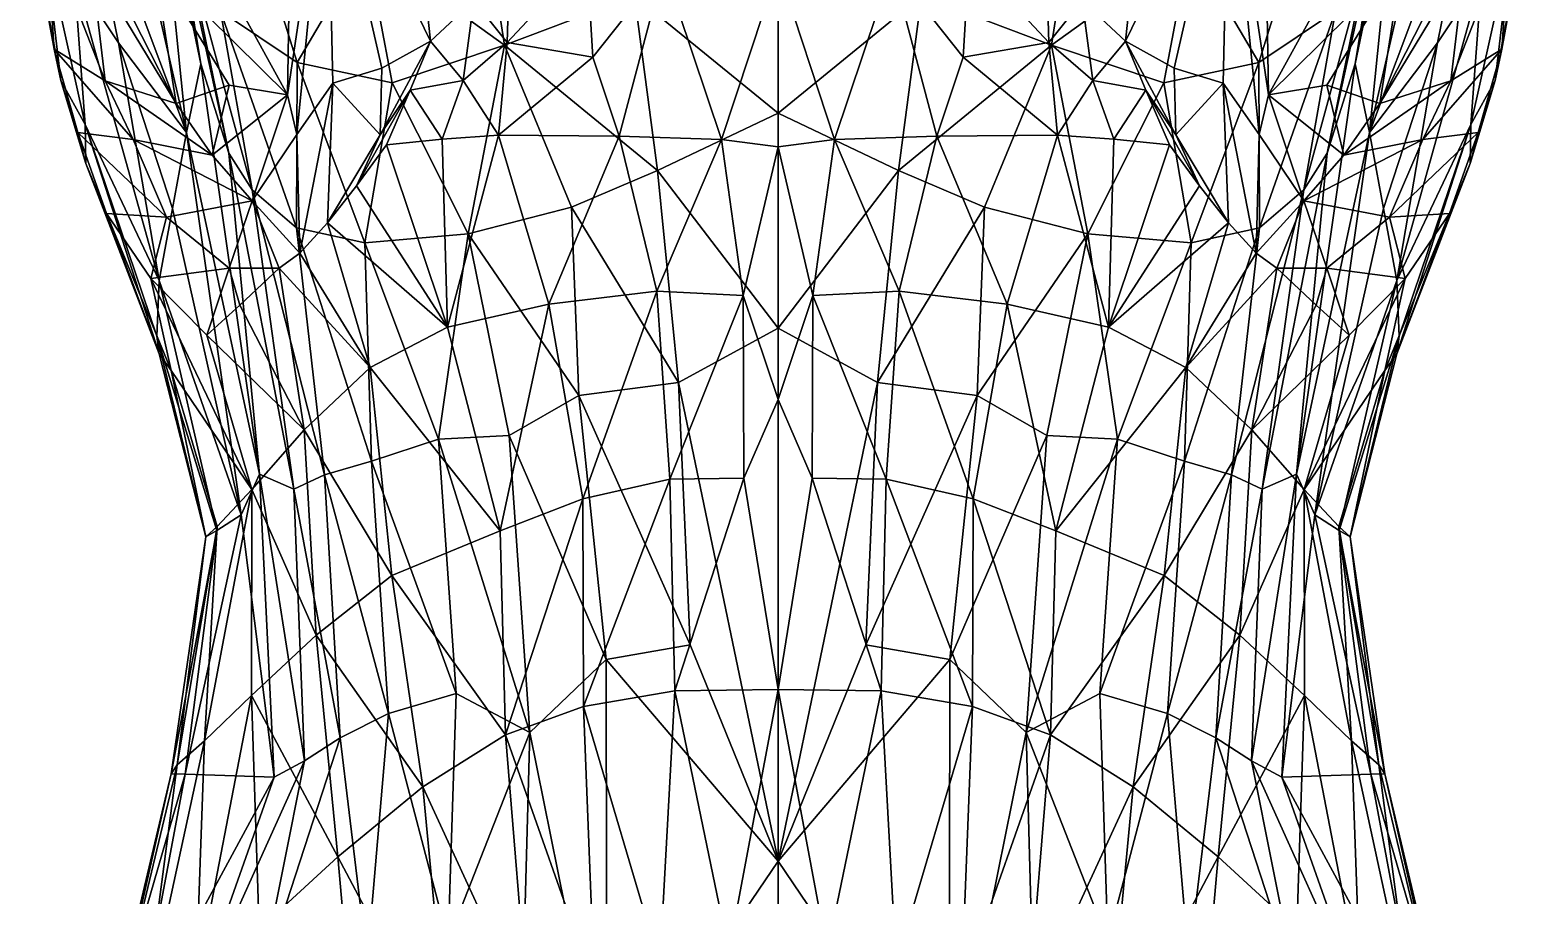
# Model space of a CAD drawing. Extents: x -0.26 to 0.26, y -1.1 to 1.11.
# Drawn here: x -0.255 to 0.255, y 0.242 to 0.537 of the extents above; entities that cross this region are included whole.
import ezdxf

# ---------------------------------------------------------------- set-up
doc = ezdxf.new("R2010")
doc.units = 0
doc.layers.add('ZEBRA$LWO', color=1, linetype='CONTINUOUS')

msp = doc.modelspace()

# ---------------------------------------------------------------- linework, layer by layer
at = {"layer": 'ZEBRA$LWO'}
for points in [[(-0.23288, 0.74376, 1.15128), (-0.1971, 0.52556, 1.19648), (-0.21416, 0.62482, 1.23123)], [(-0.23288, 0.74376, 1.15128), (-0.21123, 0.59322, 1.15407), (-0.1971, 0.52556, 1.19648)], [(0.1971, 0.52556, 1.19648), (0.23288, 0.74376, 1.15128), (0.21416, 0.62482, 1.23123)], [(0.21123, 0.59322, 1.15407), (0.23288, 0.74376, 1.15128), (0.1971, 0.52556, 1.19648)], [(-0.202, 0.50211, 1.14493), (-0.23572, 0.6481, 1.08867), (-0.23914, 0.601, 1.08037)], [(-0.23572, 0.6481, 1.08867), (-0.202, 0.50211, 1.14493), (-0.21123, 0.59322, 1.15407)], [(0.23572, 0.6481, 1.08867), (0.202, 0.50211, 1.14493), (0.23914, 0.601, 1.08037)], [(0.202, 0.50211, 1.14493), (0.23572, 0.6481, 1.08867), (0.21123, 0.59322, 1.15407)], [(-0.21416, 0.62482, 1.23123), (-0.18752, 0.49498, 1.24735), (-0.20634, 0.58072, 1.27645)], [(-0.18752, 0.49498, 1.24735), (-0.21416, 0.62482, 1.23123), (-0.1971, 0.52556, 1.19648)], [(0.18752, 0.49498, 1.24735), (0.21416, 0.62482, 1.23123), (0.20634, 0.58072, 1.27645)], [(0.21416, 0.62482, 1.23123), (0.18752, 0.49498, 1.24735), (0.1971, 0.52556, 1.19648)], [(-0.15401, 0.60572, 0.7185), (-0.1274, 0.61604, 0.71835), (-0.11869, 0.53322, 0.80679)], [(-0.11869, 0.53322, 0.80679), (-0.1274, 0.61604, 0.71835), (-0.1039, 0.54699, 0.80159)], [(0.1274, 0.61604, 0.71835), (0.11869, 0.53322, 0.80679), (0.1039, 0.54699, 0.80159)], [(0.1274, 0.61604, 0.71835), (0.15401, 0.60572, 0.7185), (0.11869, 0.53322, 0.80679)], [(-0.18979, 0.55551, 0.8123), (-0.16589, 0.61255, 0.73331), (-0.16745, 0.51495, 0.83256)], [(-0.16745, 0.51495, 0.83256), (-0.16589, 0.61255, 0.73331), (-0.15401, 0.60572, 0.7185)], [(0.16589, 0.61255, 0.73331), (0.16745, 0.51495, 0.83256), (0.15401, 0.60572, 0.7185)], [(0.16589, 0.61255, 0.73331), (0.18979, 0.55551, 0.8123), (0.16745, 0.51495, 0.83256)], [(-0.16745, 0.51495, 0.83256), (-0.15401, 0.60572, 0.7185), (-0.16428, 0.50141, 0.84129)], [(-0.15201, 0.51886, 0.80941), (-0.16428, 0.50141, 0.84129), (-0.15401, 0.60572, 0.7185)], [(-0.11869, 0.53322, 0.80679), (-0.13529, 0.52408, 0.80636), (-0.15401, 0.60572, 0.7185)], [(-0.13529, 0.52408, 0.80636), (-0.15201, 0.51886, 0.80941), (-0.15401, 0.60572, 0.7185)], [(0.13529, 0.52408, 0.80636), (0.11869, 0.53322, 0.80679), (0.15401, 0.60572, 0.7185)], [(0.15201, 0.51886, 0.80941), (0.13529, 0.52408, 0.80636), (0.15401, 0.60572, 0.7185)], [(0.16428, 0.50141, 0.84129), (0.15201, 0.51886, 0.80941), (0.15401, 0.60572, 0.7185)], [(0.15401, 0.60572, 0.7185), (0.16745, 0.51495, 0.83256), (0.16428, 0.50141, 0.84129)], [(-0.24032, 0.5555, 1.06598), (-0.22517, 0.53263, 1.09067), (-0.23914, 0.601, 1.08037)], [(-0.22517, 0.53263, 1.09067), (-0.202, 0.50211, 1.14493), (-0.23914, 0.601, 1.08037)], [(0.202, 0.50211, 1.14493), (0.22517, 0.53263, 1.09067), (0.23914, 0.601, 1.08037)], [(0.22517, 0.53263, 1.09067), (0.24032, 0.5555, 1.06598), (0.23914, 0.601, 1.08037)], [(-0.202, 0.50211, 1.14493), (-0.1971, 0.52556, 1.19648), (-0.21123, 0.59322, 1.15407)], [(0.1971, 0.52556, 1.19648), (0.202, 0.50211, 1.14493), (0.21123, 0.59322, 1.15407)], [(-0.10182, 0.58628, 1.36461), (-0.14064, 0.56598, 1.35357), (-0.09345, 0.53192, 1.37287)], [(-0.10182, 0.58628, 1.36461), (-0.09345, 0.53192, 1.37287), (-0.04895, 0.54876, 1.37893)], [(0.09345, 0.53192, 1.37287), (0.10182, 0.58628, 1.36461), (0.04895, 0.54876, 1.37893)], [(0.14064, 0.56598, 1.35357), (0.10182, 0.58628, 1.36461), (0.09345, 0.53192, 1.37287)], [(-0.20634, 0.58072, 1.27645), (-0.1796, 0.48251, 1.28884), (-0.19037, 0.54347, 1.31146)], [(-0.1796, 0.48251, 1.28884), (-0.20634, 0.58072, 1.27645), (-0.18752, 0.49498, 1.24735)], [(-0.16423, 0.52591, 1.33895), (-0.18061, 0.57837, 1.32867), (-0.19037, 0.54347, 1.31146)], [(-0.18061, 0.57837, 1.32867), (-0.16423, 0.52591, 1.33895), (-0.14064, 0.56598, 1.35357)], [(0.16423, 0.52591, 1.33895), (0.18061, 0.57837, 1.32867), (0.14064, 0.56598, 1.35357)], [(0.18061, 0.57837, 1.32867), (0.16423, 0.52591, 1.33895), (0.19037, 0.54347, 1.31146)], [(0.1796, 0.48251, 1.28884), (0.20634, 0.58072, 1.27645), (0.19037, 0.54347, 1.31146)], [(0.20634, 0.58072, 1.27645), (0.1796, 0.48251, 1.28884), (0.18752, 0.49498, 1.24735)], [(-0.24489, 0.51976, 1.01778), (-0.25546, 0.57595, 0.9999), (-0.24721, 0.53049, 0.9849)], [(-0.25546, 0.57595, 0.9999), (-0.24489, 0.51976, 1.01778), (-0.25045, 0.56719, 1.03293)], [(-0.25546, 0.57595, 0.9999), (-0.24999, 0.57159, 0.9703), (-0.24721, 0.53049, 0.9849)], [(0.25546, 0.57595, 0.9999), (0.24489, 0.51976, 1.01778), (0.24721, 0.53049, 0.9849)], [(0.24489, 0.51976, 1.01778), (0.25546, 0.57595, 0.9999), (0.25045, 0.56719, 1.03293)], [(0.24999, 0.57159, 0.9703), (0.25546, 0.57595, 0.9999), (0.24721, 0.53049, 0.9849)], [(-0.25045, 0.56719, 1.03293), (-0.24489, 0.51976, 1.01778), (-0.23664, 0.50485, 1.04937)], [(-0.24032, 0.5555, 1.06598), (-0.25045, 0.56719, 1.03293), (-0.23664, 0.50485, 1.04937)], [(-0.24999, 0.57159, 0.9703), (-0.22973, 0.51966, 0.933), (-0.24721, 0.53049, 0.9849)], [(-0.23453, 0.55998, 0.91784), (-0.22973, 0.51966, 0.933), (-0.24999, 0.57159, 0.9703)], [(0, 0.5682, 1.38035), (-0.04895, 0.54876, 1.37893), (0, 0.50861, 1.38298)], [(0.04895, 0.54876, 1.37893), (0, 0.5682, 1.38035), (0, 0.50861, 1.38298)], [(0.22973, 0.51966, 0.933), (0.24999, 0.57159, 0.9703), (0.24721, 0.53049, 0.9849)], [(0.22973, 0.51966, 0.933), (0.23453, 0.55998, 0.91784), (0.24999, 0.57159, 0.9703)], [(0.24489, 0.51976, 1.01778), (0.25045, 0.56719, 1.03293), (0.23664, 0.50485, 1.04937)], [(0.25045, 0.56719, 1.03293), (0.24032, 0.5555, 1.06598), (0.23664, 0.50485, 1.04937)], [(-0.13176, 0.51904, 1.36022), (-0.14064, 0.56598, 1.35357), (-0.16423, 0.52591, 1.33895)], [(-0.14064, 0.56598, 1.35357), (-0.13176, 0.51904, 1.36022), (-0.09345, 0.53192, 1.37287)], [(-0.09247, 0.53276, 0.83039), (-0.1039, 0.54699, 0.80159), (-0.09154, 0.56374, 0.7991)], [(-0.06531, 0.56194, 0.8328), (-0.09247, 0.53276, 0.83039), (-0.09154, 0.56374, 0.7991)], [(0.09247, 0.53276, 0.83039), (0.06531, 0.56194, 0.8328), (0.09154, 0.56374, 0.7991)], [(0.1039, 0.54699, 0.80159), (0.09247, 0.53276, 0.83039), (0.09154, 0.56374, 0.7991)], [(0.13176, 0.51904, 1.36022), (0.14064, 0.56598, 1.35357), (0.09345, 0.53192, 1.37287)], [(0.14064, 0.56598, 1.35357), (0.13176, 0.51904, 1.36022), (0.16423, 0.52591, 1.33895)], [(-0.23453, 0.55998, 0.91784), (-0.22034, 0.54094, 0.86971), (-0.2055, 0.51197, 0.88309)], [(-0.22973, 0.51966, 0.933), (-0.23453, 0.55998, 0.91784), (-0.2055, 0.51197, 0.88309)], [(-0.22034, 0.54094, 0.86971), (-0.21307, 0.55994, 0.83324), (-0.2055, 0.51197, 0.88309)], [(-0.21307, 0.55994, 0.83324), (-0.1874, 0.51817, 0.85076), (-0.2055, 0.51197, 0.88309)], [(-0.16745, 0.51495, 0.83256), (-0.21307, 0.55994, 0.83324), (-0.18979, 0.55551, 0.8123)], [(-0.21307, 0.55994, 0.83324), (-0.16745, 0.51495, 0.83256), (-0.1874, 0.51817, 0.85076)], [(-0.09247, 0.53276, 0.83039), (-0.06531, 0.56194, 0.8328), (-0.06324, 0.52783, 0.85205)], [(-0.06324, 0.52783, 0.85205), (-0.06531, 0.56194, 0.8328), (-0.03898, 0.55842, 0.86664)], [(-0.03898, 0.55842, 0.86664), (-0.05427, 0.50083, 0.85065), (-0.06324, 0.52783, 0.85205)], [(-0.03898, 0.55842, 0.86664), (-0.01929, 0.49972, 0.8494), (-0.05427, 0.50083, 0.85065)], [(-0.03898, 0.55842, 0.86664), (0, 0.55826, 0.86749), (-0.01929, 0.49972, 0.8494)], [(0, 0.49713, 0.84956), (-0.01929, 0.49972, 0.8494), (0, 0.55826, 0.86749)], [(0, 0.55826, 0.86749), (0.03898, 0.55842, 0.86664), (0.01929, 0.49972, 0.8494)], [(0.01929, 0.49972, 0.8494), (0, 0.49713, 0.84956), (0, 0.55826, 0.86749)], [(0.01929, 0.49972, 0.8494), (0.03898, 0.55842, 0.86664), (0.05427, 0.50083, 0.85065)], [(0.06531, 0.56194, 0.8328), (0.06324, 0.52783, 0.85205), (0.03898, 0.55842, 0.86664)], [(0.05427, 0.50083, 0.85065), (0.03898, 0.55842, 0.86664), (0.06324, 0.52783, 0.85205)], [(0.06531, 0.56194, 0.8328), (0.09247, 0.53276, 0.83039), (0.06324, 0.52783, 0.85205)], [(0.21307, 0.55994, 0.83324), (0.16745, 0.51495, 0.83256), (0.18979, 0.55551, 0.8123)], [(0.16745, 0.51495, 0.83256), (0.21307, 0.55994, 0.83324), (0.1874, 0.51817, 0.85076)], [(0.1874, 0.51817, 0.85076), (0.21307, 0.55994, 0.83324), (0.2055, 0.51197, 0.88309)], [(0.22034, 0.54094, 0.86971), (0.23453, 0.55998, 0.91784), (0.2055, 0.51197, 0.88309)], [(0.23453, 0.55998, 0.91784), (0.22973, 0.51966, 0.933), (0.2055, 0.51197, 0.88309)], [(0.21307, 0.55994, 0.83324), (0.22034, 0.54094, 0.86971), (0.2055, 0.51197, 0.88309)], [(-0.2113, 0.45151, 1.08842), (-0.24032, 0.5555, 1.06598), (-0.23664, 0.50485, 1.04937)], [(-0.24032, 0.5555, 1.06598), (-0.2113, 0.45151, 1.08842), (-0.22517, 0.53263, 1.09067)], [(0.24032, 0.5555, 1.06598), (0.2113, 0.45151, 1.08842), (0.23664, 0.50485, 1.04937)], [(0.2113, 0.45151, 1.08842), (0.24032, 0.5555, 1.06598), (0.22517, 0.53263, 1.09067)], [(-0.1039, 0.54699, 0.80159), (-0.10752, 0.51984, 0.83592), (-0.11869, 0.53322, 0.80679)], [(-0.10752, 0.51984, 0.83592), (-0.1039, 0.54699, 0.80159), (-0.09247, 0.53276, 0.83039)], [(-0.04895, 0.54876, 1.37893), (-0.09345, 0.53192, 1.37287), (-0.04118, 0.48908, 1.38126)], [(-0.04895, 0.54876, 1.37893), (-0.04118, 0.48908, 1.38126), (0, 0.50861, 1.38298)], [(0.04118, 0.48908, 1.38126), (0.04895, 0.54876, 1.37893), (0, 0.50861, 1.38298)], [(0.09345, 0.53192, 1.37287), (0.04895, 0.54876, 1.37893), (0.04118, 0.48908, 1.38126)], [(0.1039, 0.54699, 0.80159), (0.10752, 0.51984, 0.83592), (0.09247, 0.53276, 0.83039)], [(0.10752, 0.51984, 0.83592), (0.1039, 0.54699, 0.80159), (0.11869, 0.53322, 0.80679)], [(-0.19037, 0.54347, 1.31146), (-0.16441, 0.46955, 1.32234), (-0.16423, 0.52591, 1.33895)], [(-0.16441, 0.46955, 1.32234), (-0.19037, 0.54347, 1.31146), (-0.1796, 0.48251, 1.28884)], [(0.16441, 0.46955, 1.32234), (0.19037, 0.54347, 1.31146), (0.16423, 0.52591, 1.33895)], [(0.19037, 0.54347, 1.31146), (0.16441, 0.46955, 1.32234), (0.1796, 0.48251, 1.28884)], [(-0.2113, 0.45151, 1.08842), (-0.20677, 0.47614, 1.11593), (-0.22517, 0.53263, 1.09067)], [(-0.202, 0.50211, 1.14493), (-0.22517, 0.53263, 1.09067), (-0.20677, 0.47614, 1.11593)], [(-0.12561, 0.51649, 0.8407), (-0.13583, 0.50121, 0.84536), (-0.11869, 0.53322, 0.80679)], [(-0.13583, 0.50121, 0.84536), (-0.13529, 0.52408, 0.80636), (-0.11869, 0.53322, 0.80679)], [(-0.13176, 0.51904, 1.36022), (-0.10583, 0.46745, 1.3694), (-0.09345, 0.53192, 1.37287)], [(-0.10752, 0.51984, 0.83592), (-0.12561, 0.51649, 0.8407), (-0.11869, 0.53322, 0.80679)], [(-0.10752, 0.51984, 0.83592), (-0.09247, 0.53276, 0.83039), (-0.0955, 0.50115, 0.85821)], [(-0.07049, 0.47661, 1.37829), (-0.09345, 0.53192, 1.37287), (-0.10583, 0.46745, 1.3694)], [(-0.09247, 0.53276, 0.83039), (-0.06324, 0.52783, 0.85205), (-0.0955, 0.50115, 0.85821)], [(-0.09345, 0.53192, 1.37287), (-0.07049, 0.47661, 1.37829), (-0.04118, 0.48908, 1.38126)], [(0.07049, 0.47661, 1.37829), (0.09345, 0.53192, 1.37287), (0.04118, 0.48908, 1.38126)], [(0.06324, 0.52783, 0.85205), (0.09247, 0.53276, 0.83039), (0.0955, 0.50115, 0.85821)], [(0.09345, 0.53192, 1.37287), (0.07049, 0.47661, 1.37829), (0.10583, 0.46745, 1.3694)], [(0.09247, 0.53276, 0.83039), (0.10752, 0.51984, 0.83592), (0.0955, 0.50115, 0.85821)], [(0.10583, 0.46745, 1.3694), (0.13176, 0.51904, 1.36022), (0.09345, 0.53192, 1.37287)], [(0.12561, 0.51649, 0.8407), (0.10752, 0.51984, 0.83592), (0.11869, 0.53322, 0.80679)], [(0.13583, 0.50121, 0.84536), (0.12561, 0.51649, 0.8407), (0.11869, 0.53322, 0.80679)], [(0.13529, 0.52408, 0.80636), (0.13583, 0.50121, 0.84536), (0.11869, 0.53322, 0.80679)], [(0.22517, 0.53263, 1.09067), (0.202, 0.50211, 1.14493), (0.20677, 0.47614, 1.11593)], [(0.20677, 0.47614, 1.11593), (0.2113, 0.45151, 1.08842), (0.22517, 0.53263, 1.09067)], [(-0.22973, 0.51966, 0.933), (-0.22023, 0.49972, 0.93555), (-0.24721, 0.53049, 0.9849)], [(-0.22023, 0.49972, 0.93555), (-0.23907, 0.50211, 0.99316), (-0.24721, 0.53049, 0.9849)], [(-0.23907, 0.50211, 0.99316), (-0.24489, 0.51976, 1.01778), (-0.24721, 0.53049, 0.9849)], [(-0.0955, 0.50115, 0.85821), (-0.06324, 0.52783, 0.85205), (-0.05427, 0.50083, 0.85065)], [(0.06324, 0.52783, 0.85205), (0.0955, 0.50115, 0.85821), (0.05427, 0.50083, 0.85065)], [(0.22023, 0.49972, 0.93555), (0.22973, 0.51966, 0.933), (0.24721, 0.53049, 0.9849)], [(0.23907, 0.50211, 0.99316), (0.22023, 0.49972, 0.93555), (0.24721, 0.53049, 0.9849)], [(0.24489, 0.51976, 1.01778), (0.23907, 0.50211, 0.99316), (0.24721, 0.53049, 0.9849)], [(-0.1971, 0.52556, 1.19648), (-0.202, 0.50211, 1.14493), (-0.17709, 0.3854, 1.21258)], [(-0.1971, 0.52556, 1.19648), (-0.17709, 0.3854, 1.21258), (-0.18752, 0.49498, 1.24735)], [(-0.14111, 0.46435, 1.34934), (-0.16423, 0.52591, 1.33895), (-0.16441, 0.46955, 1.32234)], [(-0.16423, 0.52591, 1.33895), (-0.14111, 0.46435, 1.34934), (-0.13176, 0.51904, 1.36022)], [(-0.15201, 0.51886, 0.80941), (-0.13529, 0.52408, 0.80636), (-0.13583, 0.50121, 0.84536)], [(0.14111, 0.46435, 1.34934), (0.16423, 0.52591, 1.33895), (0.13176, 0.51904, 1.36022)], [(0.13529, 0.52408, 0.80636), (0.15201, 0.51886, 0.80941), (0.13583, 0.50121, 0.84536)], [(0.16423, 0.52591, 1.33895), (0.14111, 0.46435, 1.34934), (0.16441, 0.46955, 1.32234)], [(0.17709, 0.3854, 1.21258), (0.1971, 0.52556, 1.19648), (0.18752, 0.49498, 1.24735)], [(0.202, 0.50211, 1.14493), (0.1971, 0.52556, 1.19648), (0.17709, 0.3854, 1.21258)], [(-0.24489, 0.51976, 1.01778), (-0.23637, 0.49146, 1.02619), (-0.23664, 0.50485, 1.04937)], [(-0.23637, 0.49146, 1.02619), (-0.24489, 0.51976, 1.01778), (-0.23907, 0.50211, 0.99316)], [(-0.19327, 0.49434, 0.88707), (-0.22973, 0.51966, 0.933), (-0.2055, 0.51197, 0.88309)], [(-0.19327, 0.49434, 0.88707), (-0.22023, 0.49972, 0.93555), (-0.22973, 0.51966, 0.933)], [(-0.1874, 0.51817, 0.85076), (-0.19327, 0.49434, 0.88707), (-0.2055, 0.51197, 0.88309)], [(-0.16745, 0.51495, 0.83256), (-0.19327, 0.49434, 0.88707), (-0.1874, 0.51817, 0.85076)], [(-0.16327, 0.46081, 0.9075), (-0.16428, 0.50141, 0.84129), (-0.15201, 0.51886, 0.80941)], [(-0.16327, 0.46081, 0.9075), (-0.15201, 0.51886, 0.80941), (-0.15387, 0.47126, 0.88676)], [(-0.15201, 0.51886, 0.80941), (-0.13583, 0.50121, 0.84536), (-0.15387, 0.47126, 0.88676)], [(-0.14393, 0.48391, 0.87904), (-0.12561, 0.51649, 0.8407), (-0.13373, 0.49781, 0.87299)], [(-0.12561, 0.51649, 0.8407), (-0.14393, 0.48391, 0.87904), (-0.13583, 0.50121, 0.84536)], [(-0.10583, 0.46745, 1.3694), (-0.13176, 0.51904, 1.36022), (-0.14111, 0.46435, 1.34934)], [(-0.12561, 0.51649, 0.8407), (-0.11469, 0.4998, 0.86557), (-0.13373, 0.49781, 0.87299)], [(-0.12561, 0.51649, 0.8407), (-0.10752, 0.51984, 0.83592), (-0.11469, 0.4998, 0.86557)], [(-0.11469, 0.4998, 0.86557), (-0.10752, 0.51984, 0.83592), (-0.0955, 0.50115, 0.85821)], [(0.10752, 0.51984, 0.83592), (0.11469, 0.4998, 0.86557), (0.0955, 0.50115, 0.85821)], [(0.13176, 0.51904, 1.36022), (0.10583, 0.46745, 1.3694), (0.14111, 0.46435, 1.34934)], [(0.10752, 0.51984, 0.83592), (0.12561, 0.51649, 0.8407), (0.11469, 0.4998, 0.86557)], [(0.11469, 0.4998, 0.86557), (0.12561, 0.51649, 0.8407), (0.13373, 0.49781, 0.87299)], [(0.12561, 0.51649, 0.8407), (0.14393, 0.48391, 0.87904), (0.13373, 0.49781, 0.87299)], [(0.14393, 0.48391, 0.87904), (0.12561, 0.51649, 0.8407), (0.13583, 0.50121, 0.84536)], [(0.13583, 0.50121, 0.84536), (0.15201, 0.51886, 0.80941), (0.15387, 0.47126, 0.88676)], [(0.15201, 0.51886, 0.80941), (0.16327, 0.46081, 0.9075), (0.15387, 0.47126, 0.88676)], [(0.16428, 0.50141, 0.84129), (0.16327, 0.46081, 0.9075), (0.15201, 0.51886, 0.80941)], [(0.19327, 0.49434, 0.88707), (0.16745, 0.51495, 0.83256), (0.1874, 0.51817, 0.85076)], [(0.19327, 0.49434, 0.88707), (0.1874, 0.51817, 0.85076), (0.2055, 0.51197, 0.88309)], [(0.22973, 0.51966, 0.933), (0.19327, 0.49434, 0.88707), (0.2055, 0.51197, 0.88309)], [(0.22023, 0.49972, 0.93555), (0.19327, 0.49434, 0.88707), (0.22973, 0.51966, 0.933)], [(0.23637, 0.49146, 1.02619), (0.24489, 0.51976, 1.01778), (0.23664, 0.50485, 1.04937)], [(0.24489, 0.51976, 1.01778), (0.23637, 0.49146, 1.02619), (0.23907, 0.50211, 0.99316)], [(-0.19327, 0.49434, 0.88707), (-0.16745, 0.51495, 0.83256), (-0.17955, 0.47872, 0.89133)], [(-0.16745, 0.51495, 0.83256), (-0.16428, 0.50141, 0.84129), (-0.17955, 0.47872, 0.89133)], [(0.16428, 0.50141, 0.84129), (0.16745, 0.51495, 0.83256), (0.17955, 0.47872, 0.89133)], [(0.16745, 0.51495, 0.83256), (0.19327, 0.49434, 0.88707), (0.17955, 0.47872, 0.89133)], [(0, 0.50861, 1.38298), (-0.04118, 0.48908, 1.38126), (0, 0.43521, 1.37991)], [(0.04118, 0.48908, 1.38126), (0, 0.50861, 1.38298), (0, 0.43521, 1.37991)], [(-0.23907, 0.50211, 0.99316), (-0.20885, 0.47311, 0.94483), (-0.22934, 0.47436, 1.00169)], [(-0.22023, 0.49972, 0.93555), (-0.20885, 0.47311, 0.94483), (-0.23907, 0.50211, 0.99316)], [(-0.23637, 0.49146, 1.02619), (-0.23907, 0.50211, 0.99316), (-0.22934, 0.47436, 1.00169)], [(-0.23664, 0.50485, 1.04937), (-0.21131, 0.42649, 1.05115), (-0.21211, 0.43258, 1.06897)], [(-0.23637, 0.49146, 1.02619), (-0.21131, 0.42649, 1.05115), (-0.23664, 0.50485, 1.04937)], [(-0.2113, 0.45151, 1.08842), (-0.23664, 0.50485, 1.04937), (-0.21211, 0.43258, 1.06897)], [(-0.202, 0.50211, 1.14493), (-0.20677, 0.47614, 1.11593), (-0.1833, 0.37152, 1.18973)], [(-0.1833, 0.37152, 1.18973), (-0.17709, 0.3854, 1.21258), (-0.202, 0.50211, 1.14493)], [(-0.16428, 0.50141, 0.84129), (-0.16327, 0.46081, 0.9075), (-0.17955, 0.47872, 0.89133)], [(-0.13583, 0.50121, 0.84536), (-0.14393, 0.48391, 0.87904), (-0.15387, 0.47126, 0.88676)], [(-0.11469, 0.4998, 0.86557), (-0.0955, 0.50115, 0.85821), (-0.11287, 0.4356, 0.89358)], [(-0.0955, 0.50115, 0.85821), (-0.0783, 0.44346, 0.86799), (-0.11287, 0.4356, 0.89358)], [(-0.0955, 0.50115, 0.85821), (-0.05427, 0.50083, 0.85065), (-0.0783, 0.44346, 0.86799)], [(-0.05427, 0.50083, 0.85065), (-0.04133, 0.44794, 0.84674), (-0.0783, 0.44346, 0.86799)], [(-0.05427, 0.50083, 0.85065), (-0.01929, 0.49972, 0.8494), (-0.04133, 0.44794, 0.84674)], [(0.01929, 0.49972, 0.8494), (0.05427, 0.50083, 0.85065), (0.04133, 0.44794, 0.84674)], [(0.04133, 0.44794, 0.84674), (0.05427, 0.50083, 0.85065), (0.0783, 0.44346, 0.86799)], [(0.05427, 0.50083, 0.85065), (0.0955, 0.50115, 0.85821), (0.0783, 0.44346, 0.86799)], [(0.0783, 0.44346, 0.86799), (0.0955, 0.50115, 0.85821), (0.11287, 0.4356, 0.89358)], [(0.0955, 0.50115, 0.85821), (0.11469, 0.4998, 0.86557), (0.11287, 0.4356, 0.89358)], [(0.14393, 0.48391, 0.87904), (0.13583, 0.50121, 0.84536), (0.15387, 0.47126, 0.88676)], [(0.16327, 0.46081, 0.9075), (0.16428, 0.50141, 0.84129), (0.17955, 0.47872, 0.89133)], [(0.17709, 0.3854, 1.21258), (0.1833, 0.37152, 1.18973), (0.202, 0.50211, 1.14493)], [(0.20677, 0.47614, 1.11593), (0.202, 0.50211, 1.14493), (0.1833, 0.37152, 1.18973)], [(0.20885, 0.47311, 0.94483), (0.23907, 0.50211, 0.99316), (0.22934, 0.47436, 1.00169)], [(0.20885, 0.47311, 0.94483), (0.22023, 0.49972, 0.93555), (0.23907, 0.50211, 0.99316)], [(0.23664, 0.50485, 1.04937), (0.2113, 0.45151, 1.08842), (0.21211, 0.43258, 1.06897)], [(0.21131, 0.42649, 1.05115), (0.23664, 0.50485, 1.04937), (0.21211, 0.43258, 1.06897)], [(0.21131, 0.42649, 1.05115), (0.23637, 0.49146, 1.02619), (0.23664, 0.50485, 1.04937)], [(0.23907, 0.50211, 0.99316), (0.23637, 0.49146, 1.02619), (0.22934, 0.47436, 1.00169)], [(-0.22023, 0.49972, 0.93555), (-0.19327, 0.49434, 0.88707), (-0.17955, 0.47872, 0.89133)], [(-0.20885, 0.47311, 0.94483), (-0.22023, 0.49972, 0.93555), (-0.17955, 0.47872, 0.89133)], [(-0.13373, 0.49781, 0.87299), (-0.11287, 0.4356, 0.89358), (-0.14393, 0.48391, 0.87904)], [(-0.13373, 0.49781, 0.87299), (-0.11469, 0.4998, 0.86557), (-0.11287, 0.4356, 0.89358)], [(-0.01929, 0.49972, 0.8494), (-0.01187, 0.44637, 0.83796), (-0.04133, 0.44794, 0.84674)], [(-0.01929, 0.49972, 0.8494), (0, 0.49713, 0.84956), (-0.01187, 0.44637, 0.83796)], [(0, 0.49713, 0.84956), (0, 0.41091, 0.83767), (-0.01187, 0.44637, 0.83796)], [(0, 0.49713, 0.84956), (0.01929, 0.49972, 0.8494), (0.01187, 0.44637, 0.83796)], [(0, 0.41091, 0.83767), (0, 0.49713, 0.84956), (0.01187, 0.44637, 0.83796)], [(0.01187, 0.44637, 0.83796), (0.01929, 0.49972, 0.8494), (0.04133, 0.44794, 0.84674)], [(0.11469, 0.4998, 0.86557), (0.13373, 0.49781, 0.87299), (0.11287, 0.4356, 0.89358)], [(0.11287, 0.4356, 0.89358), (0.13373, 0.49781, 0.87299), (0.14393, 0.48391, 0.87904)], [(0.19327, 0.49434, 0.88707), (0.22023, 0.49972, 0.93555), (0.17955, 0.47872, 0.89133)], [(0.22023, 0.49972, 0.93555), (0.20885, 0.47311, 0.94483), (0.17955, 0.47872, 0.89133)], [(-0.21131, 0.42649, 1.05115), (-0.23637, 0.49146, 1.02619), (-0.22934, 0.47436, 1.00169)], [(-0.18752, 0.49498, 1.24735), (-0.16535, 0.38027, 1.26207), (-0.1796, 0.48251, 1.28884)], [(-0.16535, 0.38027, 1.26207), (-0.18752, 0.49498, 1.24735), (-0.17709, 0.3854, 1.21258)], [(0.16535, 0.38027, 1.26207), (0.18752, 0.49498, 1.24735), (0.1796, 0.48251, 1.28884)], [(0.18752, 0.49498, 1.24735), (0.16535, 0.38027, 1.26207), (0.17709, 0.3854, 1.21258)], [(0.23637, 0.49146, 1.02619), (0.21131, 0.42649, 1.05115), (0.22934, 0.47436, 1.00169)], [(-0.04118, 0.48908, 1.38126), (-0.07049, 0.47661, 1.37829), (-0.03393, 0.41668, 1.37797)], [(-0.04118, 0.48908, 1.38126), (-0.03393, 0.41668, 1.37797), (0, 0.43521, 1.37991)], [(0.03393, 0.41668, 1.37797), (0.04118, 0.48908, 1.38126), (0, 0.43521, 1.37991)], [(0.07049, 0.47661, 1.37829), (0.04118, 0.48908, 1.38126), (0.03393, 0.41668, 1.37797)], [(-0.1796, 0.48251, 1.28884), (-0.15483, 0.38524, 1.30243), (-0.16441, 0.46955, 1.32234)], [(-0.15483, 0.38524, 1.30243), (-0.1796, 0.48251, 1.28884), (-0.16535, 0.38027, 1.26207)], [(-0.15387, 0.47126, 0.88676), (-0.14393, 0.48391, 0.87904), (-0.11287, 0.4356, 0.89358)], [(0.14393, 0.48391, 0.87904), (0.15387, 0.47126, 0.88676), (0.11287, 0.4356, 0.89358)], [(0.15483, 0.38524, 1.30243), (0.1796, 0.48251, 1.28884), (0.16441, 0.46955, 1.32234)], [(0.1796, 0.48251, 1.28884), (0.15483, 0.38524, 1.30243), (0.16535, 0.38027, 1.26207)], [(-0.20677, 0.47614, 1.11593), (-0.2113, 0.45151, 1.08842), (-0.1833, 0.37152, 1.18973)], [(-0.18739, 0.45576, 0.9346), (-0.20885, 0.47311, 0.94483), (-0.17955, 0.47872, 0.89133)], [(-0.17036, 0.45569, 0.92367), (-0.18739, 0.45576, 0.9346), (-0.17955, 0.47872, 0.89133)], [(-0.16327, 0.46081, 0.9075), (-0.17036, 0.45569, 0.92367), (-0.17955, 0.47872, 0.89133)], [(-0.07049, 0.47661, 1.37829), (-0.10583, 0.46745, 1.3694), (-0.06804, 0.41222, 1.37558)], [(-0.07049, 0.47661, 1.37829), (-0.06804, 0.41222, 1.37558), (-0.03393, 0.41668, 1.37797)], [(0.06804, 0.41222, 1.37558), (0.07049, 0.47661, 1.37829), (0.03393, 0.41668, 1.37797)], [(0.10583, 0.46745, 1.3694), (0.07049, 0.47661, 1.37829), (0.06804, 0.41222, 1.37558)], [(0.17036, 0.45569, 0.92367), (0.16327, 0.46081, 0.9075), (0.17955, 0.47872, 0.89133)], [(0.18739, 0.45576, 0.9346), (0.17036, 0.45569, 0.92367), (0.17955, 0.47872, 0.89133)], [(0.20885, 0.47311, 0.94483), (0.18739, 0.45576, 0.9346), (0.17955, 0.47872, 0.89133)], [(0.2113, 0.45151, 1.08842), (0.20677, 0.47614, 1.11593), (0.1833, 0.37152, 1.18973)], [(-0.20885, 0.47311, 0.94483), (-0.21422, 0.45224, 0.98901), (-0.22934, 0.47436, 1.00169)], [(-0.20721, 0.42081, 1.03409), (-0.21131, 0.42649, 1.05115), (-0.22934, 0.47436, 1.00169)], [(-0.21422, 0.45224, 0.98901), (-0.20721, 0.42081, 1.03409), (-0.22934, 0.47436, 1.00169)], [(-0.21422, 0.45224, 0.98901), (-0.20885, 0.47311, 0.94483), (-0.18739, 0.45576, 0.9346)], [(-0.15387, 0.47126, 0.88676), (-0.13923, 0.42178, 0.92459), (-0.16327, 0.46081, 0.9075)], [(-0.13923, 0.42178, 0.92459), (-0.15387, 0.47126, 0.88676), (-0.11287, 0.4356, 0.89358)], [(0.15387, 0.47126, 0.88676), (0.13923, 0.42178, 0.92459), (0.11287, 0.4356, 0.89358)], [(0.13923, 0.42178, 0.92459), (0.15387, 0.47126, 0.88676), (0.16327, 0.46081, 0.9075)], [(0.20885, 0.47311, 0.94483), (0.21422, 0.45224, 0.98901), (0.18739, 0.45576, 0.9346)], [(0.21131, 0.42649, 1.05115), (0.20721, 0.42081, 1.03409), (0.22934, 0.47436, 1.00169)], [(0.20721, 0.42081, 1.03409), (0.21422, 0.45224, 0.98901), (0.22934, 0.47436, 1.00169)], [(0.21422, 0.45224, 0.98901), (0.20885, 0.47311, 0.94483), (0.22934, 0.47436, 1.00169)], [(-0.16441, 0.46955, 1.32234), (-0.13882, 0.3898, 1.33586), (-0.14111, 0.46435, 1.34934)], [(-0.13882, 0.3898, 1.33586), (-0.16441, 0.46955, 1.32234), (-0.15483, 0.38524, 1.30243)], [(-0.14111, 0.46435, 1.34934), (-0.11588, 0.39737, 1.35902), (-0.10583, 0.46745, 1.3694)], [(-0.09179, 0.39865, 1.37055), (-0.10583, 0.46745, 1.3694), (-0.11588, 0.39737, 1.35902)], [(-0.10583, 0.46745, 1.3694), (-0.09179, 0.39865, 1.37055), (-0.06804, 0.41222, 1.37558)], [(0.09179, 0.39865, 1.37055), (0.10583, 0.46745, 1.3694), (0.06804, 0.41222, 1.37558)], [(0.10583, 0.46745, 1.3694), (0.09179, 0.39865, 1.37055), (0.11588, 0.39737, 1.35902)], [(0.11588, 0.39737, 1.35902), (0.14111, 0.46435, 1.34934), (0.10583, 0.46745, 1.3694)], [(0.13882, 0.3898, 1.33586), (0.16441, 0.46955, 1.32234), (0.14111, 0.46435, 1.34934)], [(0.16441, 0.46955, 1.32234), (0.13882, 0.3898, 1.33586), (0.15483, 0.38524, 1.30243)], [(-0.17036, 0.45569, 0.92367), (-0.16327, 0.46081, 0.9075), (-0.13923, 0.42178, 0.92459)], [(-0.11588, 0.39737, 1.35902), (-0.14111, 0.46435, 1.34934), (-0.13882, 0.3898, 1.33586)], [(0.14111, 0.46435, 1.34934), (0.11588, 0.39737, 1.35902), (0.13882, 0.3898, 1.33586)], [(0.16327, 0.46081, 0.9075), (0.17036, 0.45569, 0.92367), (0.13923, 0.42178, 0.92459)], [(-0.21422, 0.45224, 0.98901), (-0.18739, 0.45576, 0.9346), (-0.195, 0.43289, 0.9779)], [(-0.18739, 0.45576, 0.9346), (-0.18375, 0.44312, 0.9514), (-0.195, 0.43289, 0.9779)], [(-0.18739, 0.45576, 0.9346), (-0.17036, 0.45569, 0.92367), (-0.18375, 0.44312, 0.9514)], [(-0.17036, 0.45569, 0.92367), (-0.1618, 0.40057, 0.96961), (-0.18375, 0.44312, 0.9514)], [(-0.1618, 0.40057, 0.96961), (-0.17036, 0.45569, 0.92367), (-0.13923, 0.42178, 0.92459)], [(0.17036, 0.45569, 0.92367), (0.1618, 0.40057, 0.96961), (0.13923, 0.42178, 0.92459)], [(0.1618, 0.40057, 0.96961), (0.17036, 0.45569, 0.92367), (0.18375, 0.44312, 0.9514)], [(0.17036, 0.45569, 0.92367), (0.18739, 0.45576, 0.9346), (0.18375, 0.44312, 0.9514)], [(0.18375, 0.44312, 0.9514), (0.18739, 0.45576, 0.9346), (0.195, 0.43289, 0.9779)], [(0.18739, 0.45576, 0.9346), (0.21422, 0.45224, 0.98901), (0.195, 0.43289, 0.9779)], [(-0.17971, 0.38017, 1.02165), (-0.21422, 0.45224, 0.98901), (-0.195, 0.43289, 0.9779)], [(-0.20721, 0.42081, 1.03409), (-0.21422, 0.45224, 0.98901), (-0.17971, 0.38017, 1.02165)], [(-0.2113, 0.45151, 1.08842), (-0.21211, 0.43258, 1.06897), (-0.19163, 0.36613, 1.15284)], [(-0.19163, 0.36613, 1.15284), (-0.1833, 0.37152, 1.18973), (-0.2113, 0.45151, 1.08842)], [(0.21422, 0.45224, 0.98901), (0.17971, 0.38017, 1.02165), (0.195, 0.43289, 0.9779)], [(0.21422, 0.45224, 0.98901), (0.20721, 0.42081, 1.03409), (0.17971, 0.38017, 1.02165)], [(0.1833, 0.37152, 1.18973), (0.19163, 0.36613, 1.15284), (0.2113, 0.45151, 1.08842)], [(0.21211, 0.43258, 1.06897), (0.2113, 0.45151, 1.08842), (0.19163, 0.36613, 1.15284)], [(-0.0783, 0.44346, 0.86799), (-0.04133, 0.44794, 0.84674), (-0.06668, 0.377, 0.85641)], [(-0.04133, 0.44794, 0.84674), (-0.03691, 0.38373, 0.83371), (-0.06668, 0.377, 0.85641)], [(-0.04133, 0.44794, 0.84674), (-0.01187, 0.44637, 0.83796), (-0.03691, 0.38373, 0.83371)], [(-0.01187, 0.44637, 0.83796), (-0.01169, 0.38404, 0.81951), (-0.03691, 0.38373, 0.83371)], [(-0.01187, 0.44637, 0.83796), (0, 0.41091, 0.83767), (-0.01169, 0.38404, 0.81951)], [(0, 0.41091, 0.83767), (0.01187, 0.44637, 0.83796), (0.01169, 0.38404, 0.81951)], [(0.01169, 0.38404, 0.81951), (0.01187, 0.44637, 0.83796), (0.03691, 0.38373, 0.83371)], [(0.01187, 0.44637, 0.83796), (0.04133, 0.44794, 0.84674), (0.03691, 0.38373, 0.83371)], [(0.03691, 0.38373, 0.83371), (0.04133, 0.44794, 0.84674), (0.06668, 0.377, 0.85641)], [(0.04133, 0.44794, 0.84674), (0.0783, 0.44346, 0.86799), (0.06668, 0.377, 0.85641)], [(-0.195, 0.43289, 0.9779), (-0.18375, 0.44312, 0.9514), (-0.1618, 0.40057, 0.96961)], [(-0.11287, 0.4356, 0.89358), (-0.0783, 0.44346, 0.86799), (-0.09482, 0.36605, 0.88328)], [(-0.0783, 0.44346, 0.86799), (-0.06668, 0.377, 0.85641), (-0.09482, 0.36605, 0.88328)], [(0.06668, 0.377, 0.85641), (0.0783, 0.44346, 0.86799), (0.09482, 0.36605, 0.88328)], [(0.0783, 0.44346, 0.86799), (0.11287, 0.4356, 0.89358), (0.09482, 0.36605, 0.88328)], [(0.18375, 0.44312, 0.9514), (0.195, 0.43289, 0.9779), (0.1618, 0.40057, 0.96961)], [(-0.13923, 0.42178, 0.92459), (-0.11287, 0.4356, 0.89358), (-0.09482, 0.36605, 0.88328)], [(0, 0.43521, 1.37991), (-0.03393, 0.41668, 1.37797), (0, 0.2533, 1.36403)], [(0.03393, 0.41668, 1.37797), (0, 0.43521, 1.37991), (0, 0.2533, 1.36403)], [(0.11287, 0.4356, 0.89358), (0.13923, 0.42178, 0.92459), (0.09482, 0.36605, 0.88328)], [(-0.21211, 0.43258, 1.06897), (-0.21131, 0.42649, 1.05115), (-0.19543, 0.36404, 1.11337)], [(-0.19543, 0.36404, 1.11337), (-0.19163, 0.36613, 1.15284), (-0.21211, 0.43258, 1.06897)], [(-0.17971, 0.38017, 1.02165), (-0.195, 0.43289, 0.9779), (-0.1618, 0.40057, 0.96961)], [(0.195, 0.43289, 0.9779), (0.17971, 0.38017, 1.02165), (0.1618, 0.40057, 0.96961)], [(0.19163, 0.36613, 1.15284), (0.19543, 0.36404, 1.11337), (0.21211, 0.43258, 1.06897)], [(0.21131, 0.42649, 1.05115), (0.21211, 0.43258, 1.06897), (0.19543, 0.36404, 1.11337)], [(-0.21131, 0.42649, 1.05115), (-0.20721, 0.42081, 1.03409), (-0.19543, 0.36404, 1.11337)], [(0.20721, 0.42081, 1.03409), (0.21131, 0.42649, 1.05115), (0.19543, 0.36404, 1.11337)], [(-0.19151, 0.3675, 1.07108), (-0.19543, 0.36404, 1.11337), (-0.20721, 0.42081, 1.03409)], [(-0.19151, 0.3675, 1.07108), (-0.20721, 0.42081, 1.03409), (-0.17971, 0.38017, 1.02165)], [(-0.1618, 0.40057, 0.96961), (-0.13923, 0.42178, 0.92459), (-0.13189, 0.35081, 0.90754)], [(-0.13189, 0.35081, 0.90754), (-0.13923, 0.42178, 0.92459), (-0.09482, 0.36605, 0.88328)], [(0.13923, 0.42178, 0.92459), (0.13189, 0.35081, 0.90754), (0.09482, 0.36605, 0.88328)], [(0.13923, 0.42178, 0.92459), (0.1618, 0.40057, 0.96961), (0.13189, 0.35081, 0.90754)], [(0.20721, 0.42081, 1.03409), (0.19151, 0.3675, 1.07108), (0.17971, 0.38017, 1.02165)], [(0.19543, 0.36404, 1.11337), (0.19151, 0.3675, 1.07108), (0.20721, 0.42081, 1.03409)], [(-0.03393, 0.41668, 1.37797), (-0.06804, 0.41222, 1.37558), (-0.03005, 0.32712, 1.37125)], [(-0.03005, 0.32712, 1.37125), (0, 0.2533, 1.36403), (-0.03393, 0.41668, 1.37797)], [(0, 0.2533, 1.36403), (0.03005, 0.32712, 1.37125), (0.03393, 0.41668, 1.37797)], [(0.06804, 0.41222, 1.37558), (0.03393, 0.41668, 1.37797), (0.03005, 0.32712, 1.37125)], [(-0.06804, 0.41222, 1.37558), (-0.09179, 0.39865, 1.37055), (-0.05865, 0.32215, 1.37244)], [(-0.05865, 0.32215, 1.37244), (-0.03005, 0.32712, 1.37125), (-0.06804, 0.41222, 1.37558)], [(-0.01169, 0.38404, 0.81951), (0, 0.41091, 0.83767), (0, 0.31187, 0.76277)], [(0, 0.41091, 0.83767), (0.01169, 0.38404, 0.81951), (0, 0.31187, 0.76277)], [(0.03005, 0.32712, 1.37125), (0.05865, 0.32215, 1.37244), (0.06804, 0.41222, 1.37558)], [(0.09179, 0.39865, 1.37055), (0.06804, 0.41222, 1.37558), (0.05865, 0.32215, 1.37244)], [(-0.17971, 0.38017, 1.02165), (-0.1618, 0.40057, 0.96961), (-0.1577, 0.33044, 0.9289)], [(-0.1577, 0.33044, 0.9289), (-0.1618, 0.40057, 0.96961), (-0.13189, 0.35081, 0.90754)], [(-0.09179, 0.39865, 1.37055), (-0.11588, 0.39737, 1.35902), (-0.08473, 0.29722, 1.36824)], [(-0.08473, 0.29722, 1.36824), (-0.05865, 0.32215, 1.37244), (-0.09179, 0.39865, 1.37055)], [(0.05865, 0.32215, 1.37244), (0.08473, 0.29722, 1.36824), (0.09179, 0.39865, 1.37055)], [(0.11588, 0.39737, 1.35902), (0.09179, 0.39865, 1.37055), (0.08473, 0.29722, 1.36824)], [(0.1618, 0.40057, 0.96961), (0.1577, 0.33044, 0.9289), (0.13189, 0.35081, 0.90754)], [(0.1618, 0.40057, 0.96961), (0.17971, 0.38017, 1.02165), (0.1577, 0.33044, 0.9289)], [(-0.11588, 0.39737, 1.35902), (-0.13882, 0.3898, 1.33586), (-0.10988, 0.31058, 1.3555)], [(-0.10988, 0.31058, 1.3555), (-0.08473, 0.29722, 1.36824), (-0.11588, 0.39737, 1.35902)], [(0.08473, 0.29722, 1.36824), (0.10988, 0.31058, 1.3555), (0.11588, 0.39737, 1.35902)], [(0.13882, 0.3898, 1.33586), (0.11588, 0.39737, 1.35902), (0.10988, 0.31058, 1.3555)], [(-0.13882, 0.3898, 1.33586), (-0.15483, 0.38524, 1.30243), (-0.13299, 0.30367, 1.32487)], [(-0.13882, 0.3898, 1.33586), (-0.13299, 0.30367, 1.32487), (-0.10988, 0.31058, 1.3555)], [(0.13299, 0.30367, 1.32487), (0.13882, 0.3898, 1.33586), (0.10988, 0.31058, 1.3555)], [(0.15483, 0.38524, 1.30243), (0.13882, 0.3898, 1.33586), (0.13299, 0.30367, 1.32487)], [(-0.17709, 0.3854, 1.21258), (-0.1833, 0.37152, 1.18973), (-0.17205, 0.28197, 1.18355)], [(-0.16535, 0.38027, 1.26207), (-0.17709, 0.3854, 1.21258), (-0.16174, 0.28754, 1.23497)], [(-0.17709, 0.3854, 1.21258), (-0.17205, 0.28197, 1.18355), (-0.16174, 0.28754, 1.23497)], [(-0.15483, 0.38524, 1.30243), (-0.16535, 0.38027, 1.26207), (-0.14949, 0.29538, 1.28343)], [(-0.15483, 0.38524, 1.30243), (-0.14949, 0.29538, 1.28343), (-0.13299, 0.30367, 1.32487)], [(-0.06668, 0.377, 0.85641), (-0.03691, 0.38373, 0.83371), (-0.06641, 0.30604, 0.78609)], [(-0.03691, 0.38373, 0.83371), (-0.03524, 0.31147, 0.77552), (-0.06641, 0.30604, 0.78609)], [(-0.03691, 0.38373, 0.83371), (-0.01169, 0.38404, 0.81951), (-0.03524, 0.31147, 0.77552)], [(-0.01169, 0.38404, 0.81951), (0, 0.31187, 0.76277), (-0.03524, 0.31147, 0.77552)], [(0, 0.31187, 0.76277), (0.01169, 0.38404, 0.81951), (0.03524, 0.31147, 0.77552)], [(0.01169, 0.38404, 0.81951), (0.03691, 0.38373, 0.83371), (0.03524, 0.31147, 0.77552)], [(0.03524, 0.31147, 0.77552), (0.03691, 0.38373, 0.83371), (0.06641, 0.30604, 0.78609)], [(0.03691, 0.38373, 0.83371), (0.06668, 0.377, 0.85641), (0.06641, 0.30604, 0.78609)], [(0.14949, 0.29538, 1.28343), (0.15483, 0.38524, 1.30243), (0.13299, 0.30367, 1.32487)], [(0.16535, 0.38027, 1.26207), (0.15483, 0.38524, 1.30243), (0.14949, 0.29538, 1.28343)], [(0.17709, 0.3854, 1.21258), (0.16535, 0.38027, 1.26207), (0.16174, 0.28754, 1.23497)], [(0.17205, 0.28197, 1.18355), (0.17709, 0.3854, 1.21258), (0.16174, 0.28754, 1.23497)], [(0.1833, 0.37152, 1.18973), (0.17709, 0.3854, 1.21258), (0.17205, 0.28197, 1.18355)], [(-0.17976, 0.30985, 0.95329), (-0.1959, 0.29441, 0.98768), (-0.17971, 0.38017, 1.02165)], [(-0.19151, 0.3675, 1.07108), (-0.17971, 0.38017, 1.02165), (-0.1959, 0.29441, 0.98768)], [(-0.17976, 0.30985, 0.95329), (-0.17971, 0.38017, 1.02165), (-0.1577, 0.33044, 0.9289)], [(-0.16535, 0.38027, 1.26207), (-0.16174, 0.28754, 1.23497), (-0.14949, 0.29538, 1.28343)], [(0.16174, 0.28754, 1.23497), (0.16535, 0.38027, 1.26207), (0.14949, 0.29538, 1.28343)], [(0.17971, 0.38017, 1.02165), (0.17976, 0.30985, 0.95329), (0.1577, 0.33044, 0.9289)], [(0.1959, 0.29441, 0.98768), (0.17976, 0.30985, 0.95329), (0.17971, 0.38017, 1.02165)], [(0.17971, 0.38017, 1.02165), (0.19151, 0.3675, 1.07108), (0.1959, 0.29441, 0.98768)], [(-0.09482, 0.36605, 0.88328), (-0.06668, 0.377, 0.85641), (-0.09311, 0.29639, 0.80185)], [(-0.06668, 0.377, 0.85641), (-0.06641, 0.30604, 0.78609), (-0.09311, 0.29639, 0.80185)], [(0.06641, 0.30604, 0.78609), (0.06668, 0.377, 0.85641), (0.09311, 0.29639, 0.80185)], [(0.06668, 0.377, 0.85641), (0.09482, 0.36605, 0.88328), (0.09311, 0.29639, 0.80185)], [(-0.1833, 0.37152, 1.18973), (-0.20239, 0.28302, 1.13439), (-0.17205, 0.28197, 1.18355)], [(-0.1833, 0.37152, 1.18973), (-0.19163, 0.36613, 1.15284), (-0.20239, 0.28302, 1.13439)], [(0.20239, 0.28302, 1.13439), (0.1833, 0.37152, 1.18973), (0.17205, 0.28197, 1.18355)], [(0.19163, 0.36613, 1.15284), (0.1833, 0.37152, 1.18973), (0.20239, 0.28302, 1.13439)], [(-0.19163, 0.36613, 1.15284), (-0.20717, 0.28316, 1.08234), (-0.20239, 0.28302, 1.13439)], [(-0.19163, 0.36613, 1.15284), (-0.19543, 0.36404, 1.11337), (-0.20717, 0.28316, 1.08234)], [(-0.19543, 0.36404, 1.11337), (-0.20516, 0.28617, 1.03269), (-0.20717, 0.28316, 1.08234)], [(-0.19543, 0.36404, 1.11337), (-0.19151, 0.3675, 1.07108), (-0.20516, 0.28617, 1.03269)], [(-0.19151, 0.3675, 1.07108), (-0.1959, 0.29441, 0.98768), (-0.20516, 0.28617, 1.03269)], [(-0.13189, 0.35081, 0.90754), (-0.09482, 0.36605, 0.88328), (-0.09311, 0.29639, 0.80185)], [(0.09482, 0.36605, 0.88328), (0.13189, 0.35081, 0.90754), (0.09311, 0.29639, 0.80185)], [(0.19151, 0.3675, 1.07108), (0.19543, 0.36404, 1.11337), (0.20516, 0.28617, 1.03269)], [(0.1959, 0.29441, 0.98768), (0.19151, 0.3675, 1.07108), (0.20516, 0.28617, 1.03269)], [(0.20717, 0.28316, 1.08234), (0.19163, 0.36613, 1.15284), (0.20239, 0.28302, 1.13439)], [(0.19543, 0.36404, 1.11337), (0.19163, 0.36613, 1.15284), (0.20717, 0.28316, 1.08234)], [(0.20516, 0.28617, 1.03269), (0.19543, 0.36404, 1.11337), (0.20717, 0.28316, 1.08234)], [(-0.1577, 0.33044, 0.9289), (-0.13189, 0.35081, 0.90754), (-0.1213, 0.27871, 0.82012)], [(-0.1213, 0.27871, 0.82012), (-0.13189, 0.35081, 0.90754), (-0.09311, 0.29639, 0.80185)], [(0.13189, 0.35081, 0.90754), (0.1213, 0.27871, 0.82012), (0.09311, 0.29639, 0.80185)], [(0.13189, 0.35081, 0.90754), (0.1577, 0.33044, 0.9289), (0.1213, 0.27871, 0.82012)], [(-0.17976, 0.30985, 0.95329), (-0.1577, 0.33044, 0.9289), (-0.15033, 0.25482, 0.84038)], [(-0.15033, 0.25482, 0.84038), (-0.1577, 0.33044, 0.9289), (-0.1213, 0.27871, 0.82012)], [(-0.03005, 0.32712, 1.37125), (-0.05865, 0.32215, 1.37244), (0, 0.2533, 1.36403)], [(0.05865, 0.32215, 1.37244), (0.03005, 0.32712, 1.37125), (0, 0.2533, 1.36403)], [(0.1577, 0.33044, 0.9289), (0.15033, 0.25482, 0.84038), (0.1213, 0.27871, 0.82012)], [(0.1577, 0.33044, 0.9289), (0.17976, 0.30985, 0.95329), (0.15033, 0.25482, 0.84038)], [(-0.05865, 0.32215, 1.37244), (-0.08473, 0.29722, 1.36824), (-0.05847, 0.16699, 1.36536)], [(-0.05847, 0.16699, 1.36536), (0, 0.2533, 1.36403), (-0.05865, 0.32215, 1.37244)], [(0, 0.2533, 1.36403), (0.05847, 0.16699, 1.36536), (0.05865, 0.32215, 1.37244)], [(0.08473, 0.29722, 1.36824), (0.05865, 0.32215, 1.37244), (0.05847, 0.16699, 1.36536)], [(0, 0.31187, 0.76277), (-0.01682, 0.22237, 0.74625), (-0.03524, 0.31147, 0.77552)], [(0, 0.31187, 0.76277), (0, 0.2218, 0.7404), (-0.01682, 0.22237, 0.74625)], [(0.01682, 0.22237, 0.74625), (0, 0.31187, 0.76277), (0.03524, 0.31147, 0.77552)], [(0, 0.2218, 0.7404), (0, 0.31187, 0.76277), (0.01682, 0.22237, 0.74625)], [(-0.17722, 0.23013, 0.86781), (-0.19881, 0.21127, 0.90558), (-0.17976, 0.30985, 0.95329)], [(-0.1959, 0.29441, 0.98768), (-0.17976, 0.30985, 0.95329), (-0.19881, 0.21127, 0.90558)], [(-0.17722, 0.23013, 0.86781), (-0.17976, 0.30985, 0.95329), (-0.15033, 0.25482, 0.84038)], [(-0.10988, 0.31058, 1.3555), (-0.13299, 0.30367, 1.32487), (-0.11269, 0.22607, 1.3537)], [(-0.11269, 0.22607, 1.3537), (-0.08473, 0.29722, 1.36824), (-0.10988, 0.31058, 1.3555)], [(-0.03524, 0.31147, 0.77552), (-0.04036, 0.21807, 0.74933), (-0.06641, 0.30604, 0.78609)], [(-0.04036, 0.21807, 0.74933), (-0.03524, 0.31147, 0.77552), (-0.01682, 0.22237, 0.74625)], [(0.03524, 0.31147, 0.77552), (0.04036, 0.21807, 0.74933), (0.01682, 0.22237, 0.74625)], [(0.04036, 0.21807, 0.74933), (0.03524, 0.31147, 0.77552), (0.06641, 0.30604, 0.78609)], [(0.08473, 0.29722, 1.36824), (0.11269, 0.22607, 1.3537), (0.10988, 0.31058, 1.3555)], [(0.13299, 0.30367, 1.32487), (0.10988, 0.31058, 1.3555), (0.11269, 0.22607, 1.3537)], [(0.17976, 0.30985, 0.95329), (0.17722, 0.23013, 0.86781), (0.15033, 0.25482, 0.84038)], [(0.19881, 0.21127, 0.90558), (0.17722, 0.23013, 0.86781), (0.17976, 0.30985, 0.95329)], [(0.17976, 0.30985, 0.95329), (0.1959, 0.29441, 0.98768), (0.19881, 0.21127, 0.90558)], [(-0.13299, 0.30367, 1.32487), (-0.14949, 0.29538, 1.28343), (-0.14034, 0.21889, 1.32293)], [(-0.13299, 0.30367, 1.32487), (-0.14034, 0.21889, 1.32293), (-0.11269, 0.22607, 1.3537)], [(-0.06641, 0.30604, 0.78609), (-0.06269, 0.21011, 0.75378), (-0.09311, 0.29639, 0.80185)], [(-0.06269, 0.21011, 0.75378), (-0.06641, 0.30604, 0.78609), (-0.04036, 0.21807, 0.74933)], [(0.06641, 0.30604, 0.78609), (0.06269, 0.21011, 0.75378), (0.04036, 0.21807, 0.74933)], [(0.06269, 0.21011, 0.75378), (0.06641, 0.30604, 0.78609), (0.09311, 0.29639, 0.80185)], [(0.14034, 0.21889, 1.32293), (0.13299, 0.30367, 1.32487), (0.11269, 0.22607, 1.3537)], [(0.14949, 0.29538, 1.28343), (0.13299, 0.30367, 1.32487), (0.14034, 0.21889, 1.32293)], [(-0.1213, 0.27871, 0.82012), (-0.09311, 0.29639, 0.80185), (-0.08516, 0.2004, 0.76127)], [(-0.08473, 0.29722, 1.36824), (-0.11269, 0.22607, 1.3537), (-0.08886, 0.14655, 1.36246)], [(-0.08516, 0.2004, 0.76127), (-0.09311, 0.29639, 0.80185), (-0.06269, 0.21011, 0.75378)], [(-0.08886, 0.14655, 1.36246), (-0.05847, 0.16699, 1.36536), (-0.08473, 0.29722, 1.36824)], [(0.05847, 0.16699, 1.36536), (0.08886, 0.14655, 1.36246), (0.08473, 0.29722, 1.36824)], [(0.09311, 0.29639, 0.80185), (0.08516, 0.2004, 0.76127), (0.06269, 0.21011, 0.75378)], [(0.11269, 0.22607, 1.3537), (0.08473, 0.29722, 1.36824), (0.08886, 0.14655, 1.36246)], [(0.09311, 0.29639, 0.80185), (0.1213, 0.27871, 0.82012), (0.08516, 0.2004, 0.76127)], [(-0.20516, 0.28617, 1.03269), (-0.1959, 0.29441, 0.98768), (-0.21682, 0.19764, 0.96315)], [(-0.1959, 0.29441, 0.98768), (-0.19881, 0.21127, 0.90558), (-0.21682, 0.19764, 0.96315)], [(-0.14949, 0.29538, 1.28343), (-0.17691, 0.21102, 1.28021), (-0.14034, 0.21889, 1.32293)], [(-0.14949, 0.29538, 1.28343), (-0.16174, 0.28754, 1.23497), (-0.17691, 0.21102, 1.28021)], [(0.17691, 0.21102, 1.28021), (0.14949, 0.29538, 1.28343), (0.14034, 0.21889, 1.32293)], [(0.16174, 0.28754, 1.23497), (0.14949, 0.29538, 1.28343), (0.17691, 0.21102, 1.28021)], [(0.1959, 0.29441, 0.98768), (0.20516, 0.28617, 1.03269), (0.21682, 0.19764, 0.96315)], [(0.19881, 0.21127, 0.90558), (0.1959, 0.29441, 0.98768), (0.21682, 0.19764, 0.96315)], [(-0.20717, 0.28316, 1.08234), (-0.20516, 0.28617, 1.03269), (-0.22781, 0.19151, 1.03111)], [(-0.20516, 0.28617, 1.03269), (-0.21682, 0.19764, 0.96315), (-0.22781, 0.19151, 1.03111)], [(-0.16174, 0.28754, 1.23497), (-0.20029, 0.20198, 1.229), (-0.17691, 0.21102, 1.28021)], [(-0.16174, 0.28754, 1.23497), (-0.17205, 0.28197, 1.18355), (-0.20029, 0.20198, 1.229)], [(0.20029, 0.20198, 1.229), (0.16174, 0.28754, 1.23497), (0.17691, 0.21102, 1.28021)], [(0.17205, 0.28197, 1.18355), (0.16174, 0.28754, 1.23497), (0.20029, 0.20198, 1.229)], [(0.20516, 0.28617, 1.03269), (0.20717, 0.28316, 1.08234), (0.22781, 0.19151, 1.03111)], [(0.21682, 0.19764, 0.96315), (0.20516, 0.28617, 1.03269), (0.22781, 0.19151, 1.03111)], [(-0.20717, 0.28316, 1.08234), (-0.22781, 0.19151, 1.03111), (-0.22883, 0.19175, 1.10401)], [(-0.20239, 0.28302, 1.13439), (-0.20717, 0.28316, 1.08234), (-0.22883, 0.19175, 1.10401)], [(-0.20239, 0.28302, 1.13439), (-0.22883, 0.19175, 1.10401), (-0.21883, 0.19544, 1.17134)], [(-0.17205, 0.28197, 1.18355), (-0.20239, 0.28302, 1.13439), (-0.21883, 0.19544, 1.17134)], [(-0.17205, 0.28197, 1.18355), (-0.21883, 0.19544, 1.17134), (-0.20029, 0.20198, 1.229)], [(0.20239, 0.28302, 1.13439), (0.17205, 0.28197, 1.18355), (0.21883, 0.19544, 1.17134)], [(0.21883, 0.19544, 1.17134), (0.17205, 0.28197, 1.18355), (0.20029, 0.20198, 1.229)], [(0.20717, 0.28316, 1.08234), (0.20239, 0.28302, 1.13439), (0.22883, 0.19175, 1.10401)], [(0.22883, 0.19175, 1.10401), (0.20239, 0.28302, 1.13439), (0.21883, 0.19544, 1.17134)], [(0.22781, 0.19151, 1.03111), (0.20717, 0.28316, 1.08234), (0.22883, 0.19175, 1.10401)], [(-0.15033, 0.25482, 0.84038), (-0.1213, 0.27871, 0.82012), (-0.11223, 0.18286, 0.7719)], [(-0.11223, 0.18286, 0.7719), (-0.1213, 0.27871, 0.82012), (-0.08516, 0.2004, 0.76127)], [(0.1213, 0.27871, 0.82012), (0.11223, 0.18286, 0.7719), (0.08516, 0.2004, 0.76127)], [(0.1213, 0.27871, 0.82012), (0.15033, 0.25482, 0.84038), (0.11223, 0.18286, 0.7719)], [(-0.17722, 0.23013, 0.86781), (-0.15033, 0.25482, 0.84038), (-0.14174, 0.15858, 0.78616)], [(-0.14174, 0.15858, 0.78616), (-0.15033, 0.25482, 0.84038), (-0.11223, 0.18286, 0.7719)], [(0, 0.2533, 1.36403), (-0.05847, 0.16699, 1.36536), (0, 0.15544, 1.36092)], [(0.05847, 0.16699, 1.36536), (0, 0.2533, 1.36403), (0, 0.15544, 1.36092)], [(0.15033, 0.25482, 0.84038), (0.14174, 0.15858, 0.78616), (0.11223, 0.18286, 0.7719)], [(0.15033, 0.25482, 0.84038), (0.17722, 0.23013, 0.86781), (0.14174, 0.15858, 0.78616)]]:
    msp.add_3dface(points, dxfattribs=at)

doc.saveas('drawing.dxf')
